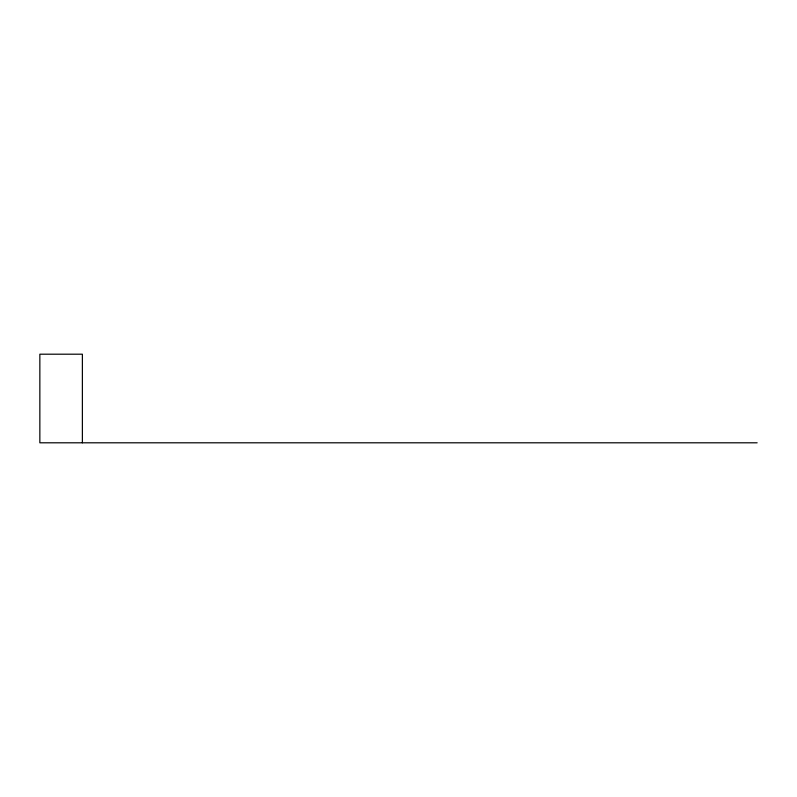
<?xml version="1.0" encoding="UTF-8"?>
<svg xmlns="http://www.w3.org/2000/svg" width="797" height="797" viewBox="0 0 797 797"><rect width="100%" height="100%" fill="white"/><g stroke="black" fill="none" stroke-linecap="round" stroke-linejoin="round"><path stroke-width="1.2" d="M757.15 442.803L39.85 442.803L39.85 354.197L82.38 354.197L82.38 442.803"/></g></svg>
